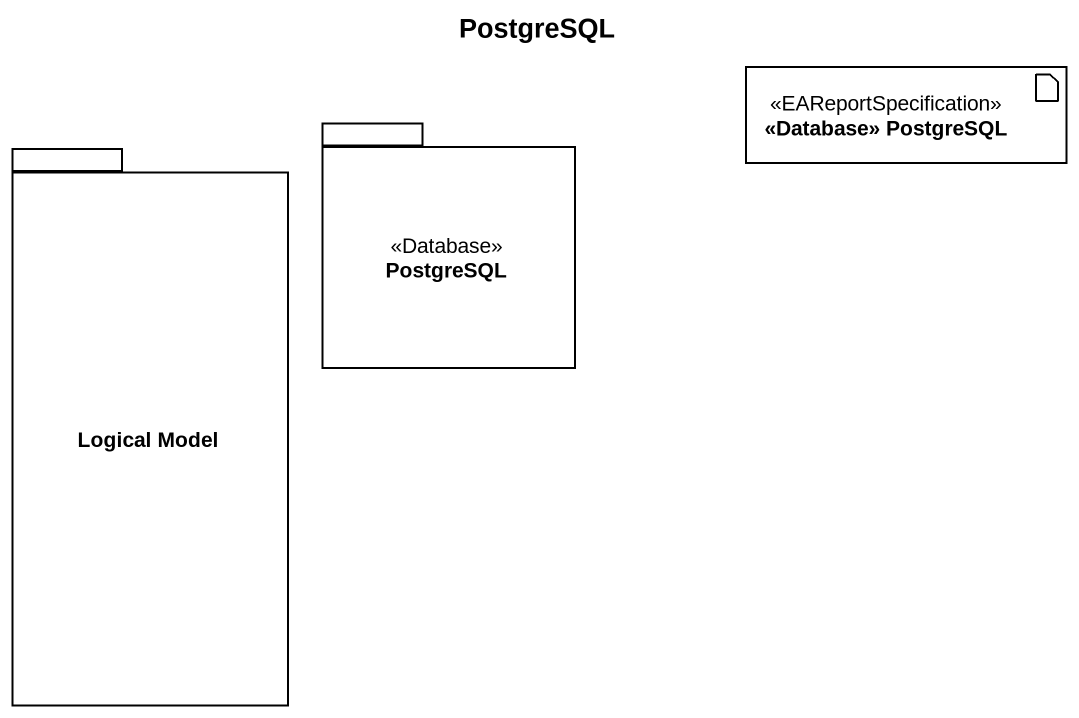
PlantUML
@startuml
title PostgreSQL
package PostgreSQL <<Database>> {
}
artifact "<<Database>> PostgreSQL" as Database_PostgreSQL <<EAReportSpecification>>
package "Logical Model" as Logical_Model {
}
@enduml
